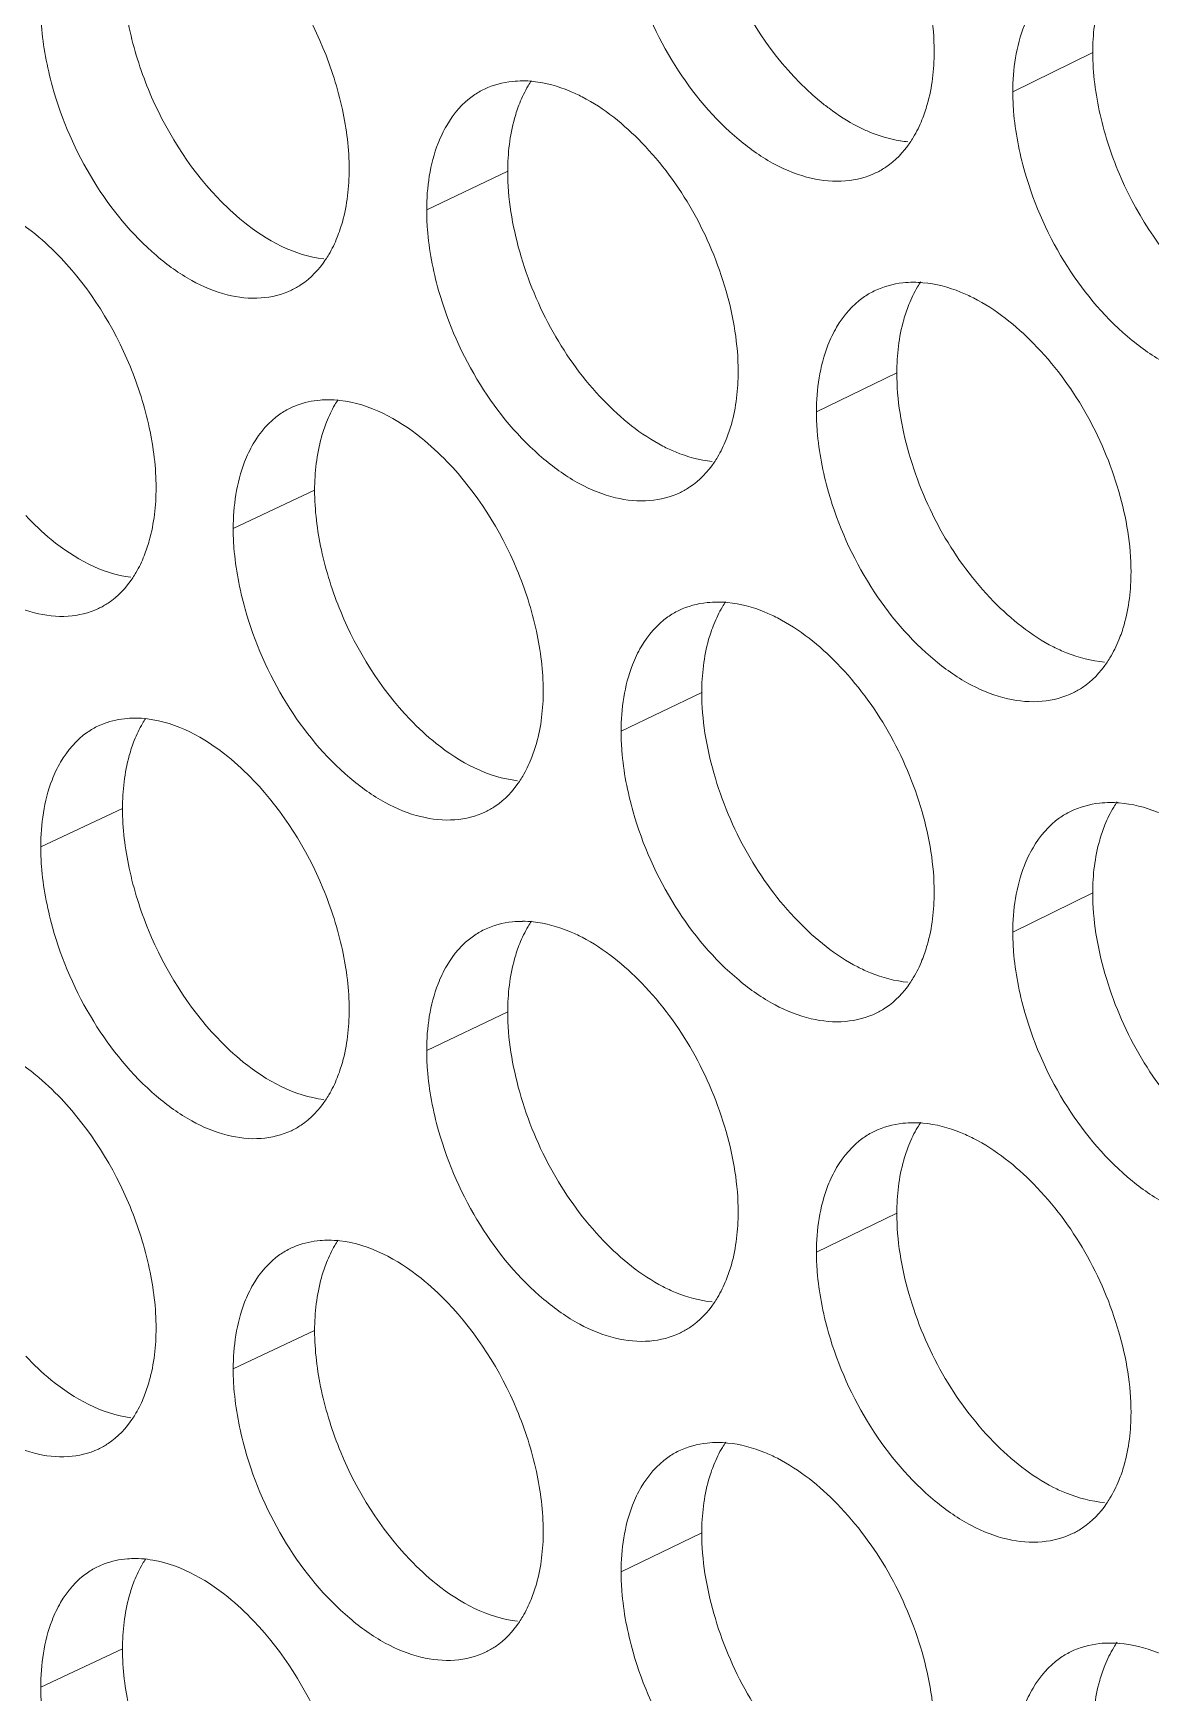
# Model space of a CAD drawing. Header units: millimetres. Extents: x 1177 to 4147, y 93 to 2194.
# Drawn here: x 2569.97 to 2580.43, y 1016.85 to 1032.4 of the extents above; entities that cross this region are included whole.
import ezdxf

# ---------------------------------------------------------------- set-up
doc = ezdxf.new("R2010")
doc.units = ezdxf.units.MM
doc.header["$LTSCALE"] = 0.1
doc.layers.get('0').update_dxf_attribs({"lineweight": 13})
doc.layers.add('标注', color=251, linetype='Continuous', lineweight=9)

# ---------------------------------------------------------------- blocks, each defined once
blk = doc.blocks.new('02')
at = {"layer": '标注'}
for p, q in [((4454.685, 1065.871), (4453.616, 1065.345)), ((4446.859, 1064.282), (4445.775, 1063.764)), ((4452.064, 1061.585), (4450.989, 1061.062)), ((4444.276, 1060.014), (4443.187, 1059.499)), ((4449.455, 1057.305), (4448.376, 1056.785)), ((4441.706, 1055.753), (4440.612, 1055.24)), ((4441.706, 1055.753), (4440.612, 1055.24)), ((4454.685, 1054.621), (4453.616, 1054.095)), ((4446.859, 1053.032), (4445.775, 1052.514)), ((4446.859, 1053.032), (4445.775, 1052.514)), ((4452.064, 1050.335), (4450.989, 1049.812)), ((4452.064, 1050.335), (4450.989, 1049.812)), ((4444.276, 1048.764), (4443.187, 1048.249)), ((4449.455, 1046.055), (4448.376, 1045.535)), ((4441.706, 1044.503), (4440.612, 1043.99))]:
    blk.add_line(p, q, dxfattribs=at)
for centre, radius, start, end in [((4447.053, 1064.071), 1.421, 84.008, 89.7708), ((4452.349, 1066.202), 1.532, 261.0757, 264.9232), ((4452.287, 1061.356), 1.439, 84.9711, 90.0516), ((4444.455, 1059.812), 1.411, 83.5175, 89.6286), ((4444.413, 1060.158), 1.06, 111.219, 115.391), ((4449.664, 1057.085), 1.43, 84.4925, 89.9118), ((4441.831, 1055.905), 1.051, 110.5478, 115.181), ((4441.831, 1055.905), 1.051, 110.5478, 115.181), ((4441.87, 1055.56), 1.402, 83.021, 89.4851), ((4441.87, 1055.56), 1.402, 83.021, 89.4851), ((4454.923, 1054.382), 1.449, 85.444, 90.1903), ((4447.053, 1052.821), 1.421, 84.008, 89.7708), ((4447.053, 1052.821), 1.421, 84.008, 89.7708), ((4452.287, 1050.106), 1.439, 84.9711, 90.0516), ((4452.287, 1050.106), 1.439, 84.9711, 90.0516), ((4444.413, 1048.908), 1.06, 111.219, 115.391), ((4444.455, 1048.562), 1.411, 83.5175, 89.6286), ((4449.664, 1045.835), 1.43, 84.4925, 89.9118), ((4441.87, 1044.31), 1.402, 83.021, 89.4851), ((4441.831, 1044.655), 1.051, 110.5478, 115.181), ((4454.923, 1043.132), 1.449, 85.444, 90.1903)]:
    blk.add_arc(centre, radius, start, end, dxfattribs=at)
for points, knots in [([(4452.564, 1065.881), (4452.564, 1066.244), (4452.436, 1066.996), (4451.993, 1068.047), (4451.331, 1068.941), (4450.765, 1069.4), (4450.466, 1069.554)], [0, 0, 0, 0, 0.24746, 0.512581, 0.770891, 1, 1, 1, 1]), ([(4449.455, 1068.555), (4449.455, 1068.252), (4449.546, 1067.621), (4449.967, 1066.432), (4450.549, 1065.626), (4451.032, 1065.223)], [0, 0, 0, 0, 0.241276, 0.500269, 1, 1, 1, 1]), ([(4444.738, 1064.307), (4444.738, 1064.576), (4444.667, 1065.134), (4444.326, 1066.213), (4443.855, 1066.963), (4443.46, 1067.377)], [0, 0, 0, 0, 0.23815, 0.493704, 1, 1, 1, 1]), ([(4441.706, 1067.003), (4441.706, 1066.734), (4441.776, 1066.176), (4442.114, 1065.096), (4442.582, 1064.345), (4442.975, 1063.93)], [0, 0, 0, 0, 0.238364, 0.494066, 1, 1, 1, 1]), ([(4448.537, 1066.958), (4448.662, 1066.515), (4449.032, 1065.682), (4449.744, 1064.831), (4450.405, 1064.365), (4450.894, 1064.17), (4451.368, 1064.124), (4451.662, 1064.201), (4451.79, 1064.263)], [0, 0, 0, 0, 0.295087, 0.575352, 0.699785, 0.810298, 0.90888, 1, 1, 1, 1]), ([(4454.848, 1066.782), (4454.821, 1066.716), (4454.721, 1066.422), (4454.685, 1066.108), (4454.685, 1065.871)], [0, 0, 0, 0, 0.232686, 1, 1, 1, 1]), ([(4440.612, 1066.49), (4440.612, 1066.403), (4440.627, 1066.04), (4440.696, 1065.679), (4440.77, 1065.412)], [0, 0, 0, 0, 0.238347, 1, 1, 1, 1]), ([(4453.886, 1066.477), (4453.841, 1066.4), (4453.673, 1066.046), (4453.616, 1065.646), (4453.616, 1065.345)], [0, 0, 0, 0, 0.227639, 1, 1, 1, 1]), ([(4452.401, 1064.97), (4452.428, 1065.037), (4452.528, 1065.33), (4452.564, 1065.643), (4452.564, 1065.881)], [0, 0, 0, 0, 0.232623, 1, 1, 1, 1]), ([(4454.685, 1065.871), (4454.685, 1065.592), (4454.762, 1065.014), (4455.131, 1063.904), (4455.642, 1063.141), (4456.067, 1062.733)], [0, 0, 0, 0, 0.238787, 0.495008, 1, 1, 1, 1]), ([(4447.059, 1065.491), (4447.013, 1065.491), (4446.838, 1065.483), (4446.665, 1065.437), (4446.547, 1065.381)], [0, 0, 0, 0, 0.258386, 1, 1, 1, 1]), ([(4447.176, 1065.493), (4447.161, 1065.471), (4447.101, 1065.375), (4447.051, 1065.272), (4447.019, 1065.193)], [0, 0, 0, 0, 0.242372, 1, 1, 1, 1]), ([(4447.855, 1065.278), (4447.8, 1065.306), (4447.593, 1065.403), (4447.368, 1065.466), (4447.201, 1065.483)], [0, 0, 0, 0, 0.266572, 1, 1, 1, 1]), ([(4440.77, 1065.412), (4440.893, 1064.97), (4441.255, 1064.139), (4441.953, 1063.284), (4442.602, 1062.812), (4443.082, 1062.611), (4443.548, 1062.558), (4443.839, 1062.63), (4443.965, 1062.689)], [0, 0, 0, 0, 0.296459, 0.577388, 0.701761, 0.811885, 0.909764, 1, 1, 1, 1]), ([(4446.547, 1065.381), (4446.496, 1065.356), (4446.292, 1065.238), (4446.133, 1065.05), (4446.043, 1064.896)], [0, 0, 0, 0, 0.241792, 1, 1, 1, 1]), ([(4449.942, 1061.6), (4449.942, 1061.963), (4449.815, 1062.715), (4449.375, 1063.767), (4448.716, 1064.662), (4448.152, 1065.123), (4447.855, 1065.278)], [0, 0, 0, 0, 0.247645, 0.51293, 0.771215, 1, 1, 1, 1]), ([(4451.032, 1065.223), (4451.073, 1065.189), (4451.234, 1065.062), (4451.407, 1064.95), (4451.541, 1064.88)], [0, 0, 0, 0, 0.260952, 1, 1, 1, 1]), ([(4453.616, 1065.345), (4453.616, 1065.258), (4453.631, 1064.895), (4453.702, 1064.535), (4453.778, 1064.269)], [0, 0, 0, 0, 0.238502, 1, 1, 1, 1]), ([(4447.019, 1065.193), (4446.993, 1065.126), (4446.895, 1064.832), (4446.859, 1064.519), (4446.859, 1064.282)], [0, 0, 0, 0, 0.232238, 1, 1, 1, 1]), ([(4446.043, 1064.896), (4445.998, 1064.819), (4445.831, 1064.465), (4445.775, 1064.066), (4445.775, 1063.764)], [0, 0, 0, 0, 0.226902, 1, 1, 1, 1]), ([(4451.541, 1064.88), (4451.588, 1064.856), (4451.77, 1064.771), (4451.965, 1064.712), (4452.111, 1064.689)], [0, 0, 0, 0, 0.263997, 1, 1, 1, 1]), ([(4452.239, 1064.663), (4452.255, 1064.686), (4452.317, 1064.784), (4452.369, 1064.889), (4452.401, 1064.97)], [0, 0, 0, 0, 0.242481, 1, 1, 1, 1]), ([(4451.79, 1064.263), (4451.834, 1064.285), (4452.009, 1064.385), (4452.153, 1064.537), (4452.239, 1064.663)], [0, 0, 0, 0, 0.24392, 1, 1, 1, 1]), ([(4444.578, 1063.397), (4444.605, 1063.464), (4444.703, 1063.757), (4444.738, 1064.07), (4444.738, 1064.307)], [0, 0, 0, 0, 0.232176, 1, 1, 1, 1]), ([(4446.859, 1064.282), (4446.859, 1063.919), (4446.985, 1063.167), (4447.421, 1062.114), (4448.076, 1061.218), (4448.638, 1060.756), (4448.935, 1060.602)], [0, 0, 0, 0, 0.247948, 0.513377, 0.771501, 1, 1, 1, 1]), ([(4453.778, 1064.269), (4453.905, 1063.825), (4454.28, 1062.992), (4455.002, 1062.143), (4455.671, 1061.681), (4456.166, 1061.49), (4456.644, 1061.449), (4456.941, 1061.529), (4457.07, 1061.593)], [0, 0, 0, 0, 0.294183, 0.574014, 0.698487, 0.809259, 0.908301, 1, 1, 1, 1]), ([(4440.884, 1063.118), (4440.776, 1063.231), (4440.38, 1063.606), (4439.868, 1063.893), (4439.479, 1063.944)], [0, 0, 0, 0, 0.284863, 1, 1, 1, 1]), ([(4442.975, 1063.93), (4443.084, 1063.816), (4443.484, 1063.438), (4444.005, 1063.152), (4444.398, 1063.107)], [0, 0, 0, 0, 0.284914, 1, 1, 1, 1]), ([(4445.775, 1063.764), (4445.775, 1063.677), (4445.79, 1063.313), (4445.86, 1062.953), (4445.935, 1062.686)], [0, 0, 0, 0, 0.238408, 1, 1, 1, 1]), ([(4444.423, 1063.099), (4444.438, 1063.121), (4444.498, 1063.217), (4444.547, 1063.318), (4444.578, 1063.397)], [0, 0, 0, 0, 0.242345, 1, 1, 1, 1]), ([(4442.155, 1060.045), (4442.155, 1060.314), (4442.085, 1060.872), (4441.745, 1061.951), (4441.276, 1062.703), (4440.884, 1063.118)], [0, 0, 0, 0, 0.238218, 0.493853, 1, 1, 1, 1]), ([(4443.965, 1062.689), (4444.01, 1062.711), (4444.191, 1062.813), (4444.337, 1062.969), (4444.423, 1063.099)], [0, 0, 0, 0, 0.243242, 1, 1, 1, 1]), ([(4452.286, 1062.795), (4452.239, 1062.795), (4452.06, 1062.786), (4451.882, 1062.737), (4451.762, 1062.679)], [0, 0, 0, 0, 0.258402, 1, 1, 1, 1]), ([(4452.387, 1062.803), (4452.371, 1062.78), (4452.309, 1062.682), (4452.258, 1062.578), (4452.226, 1062.496)], [0, 0, 0, 0, 0.242465, 1, 1, 1, 1]), ([(4453.089, 1062.586), (4453.033, 1062.614), (4452.819, 1062.713), (4452.586, 1062.775), (4452.413, 1062.79)], [0, 0, 0, 0, 0.266651, 1, 1, 1, 1]), ([(4445.935, 1062.686), (4446.06, 1062.244), (4446.427, 1061.412), (4447.134, 1060.559), (4447.792, 1060.091), (4448.277, 1059.894), (4448.748, 1059.846), (4449.042, 1059.921), (4449.169, 1059.982)], [0, 0, 0, 0, 0.295542, 0.576027, 0.700439, 0.810823, 0.909172, 1, 1, 1, 1]), ([(4451.762, 1062.679), (4451.711, 1062.654), (4451.508, 1062.534), (4451.349, 1062.347), (4451.259, 1062.194)], [0, 0, 0, 0, 0.242161, 1, 1, 1, 1]), ([(4455.197, 1058.918), (4455.197, 1059.281), (4455.069, 1060.032), (4454.624, 1061.082), (4453.958, 1061.975), (4453.389, 1062.433), (4453.089, 1062.586)], [0, 0, 0, 0, 0.247276, 0.512232, 0.770569, 1, 1, 1, 1]), ([(4452.226, 1062.496), (4452.199, 1062.43), (4452.1, 1062.136), (4452.064, 1061.823), (4452.064, 1061.585)], [0, 0, 0, 0, 0.232536, 1, 1, 1, 1]), ([(4451.259, 1062.194), (4451.214, 1062.117), (4451.046, 1061.763), (4450.989, 1061.363), (4450.989, 1061.062)], [0, 0, 0, 0, 0.227393, 1, 1, 1, 1]), ([(4449.781, 1060.69), (4449.808, 1060.756), (4449.907, 1061.05), (4449.942, 1061.363), (4449.942, 1061.6)], [0, 0, 0, 0, 0.232474, 1, 1, 1, 1]), ([(4452.064, 1061.585), (4452.064, 1061.222), (4452.191, 1060.47), (4452.632, 1059.419), (4453.293, 1058.525), (4453.861, 1058.067), (4454.16, 1057.915)], [0, 0, 0, 0, 0.24758, 0.512681, 0.770856, 1, 1, 1, 1]), ([(4444.464, 1061.223), (4444.426, 1061.223), (4444.279, 1061.218), (4444.132, 1061.186), (4444.03, 1061.146)], [0, 0, 0, 0, 0.257534, 1, 1, 1, 1]), ([(4444.59, 1061.223), (4444.575, 1061.2), (4444.515, 1061.105), (4444.467, 1061.004), (4444.435, 1060.925)], [0, 0, 0, 0, 0.242329, 1, 1, 1, 1]), ([(4446.05, 1060.392), (4445.94, 1060.507), (4445.535, 1060.884), (4445.01, 1061.17), (4444.615, 1061.214)], [0, 0, 0, 0, 0.284731, 1, 1, 1, 1]), ([(4438.207, 1061.159), (4438.329, 1060.717), (4438.688, 1059.887), (4439.382, 1059.03), (4440.027, 1058.556), (4440.504, 1058.354), (4440.967, 1058.299), (4441.257, 1058.368), (4441.383, 1058.427)], [0, 0, 0, 0, 0.29692, 0.578074, 0.702428, 0.812421, 0.910064, 1, 1, 1, 1]), ([(4443.959, 1061.116), (4443.908, 1061.091), (4443.703, 1060.973), (4443.544, 1060.786), (4443.454, 1060.631)], [0, 0, 0, 0, 0.241601, 1, 1, 1, 1]), ([(4450.989, 1061.062), (4450.989, 1060.975), (4451.005, 1060.611), (4451.075, 1060.251), (4451.151, 1059.985)], [0, 0, 0, 0, 0.238471, 1, 1, 1, 1]), ([(4444.435, 1060.925), (4444.409, 1060.858), (4444.311, 1060.564), (4444.276, 1060.252), (4444.276, 1060.014)], [0, 0, 0, 0, 0.232089, 1, 1, 1, 1]), ([(4443.454, 1060.631), (4443.41, 1060.555), (4443.243, 1060.2), (4443.187, 1059.801), (4443.187, 1059.499)], [0, 0, 0, 0, 0.226658, 1, 1, 1, 1]), ([(4448.935, 1060.602), (4448.99, 1060.574), (4449.199, 1060.476), (4449.427, 1060.413), (4449.595, 1060.397)], [0, 0, 0, 0, 0.266559, 1, 1, 1, 1]), ([(4449.621, 1060.385), (4449.637, 1060.408), (4449.698, 1060.505), (4449.749, 1060.609), (4449.781, 1060.69)], [0, 0, 0, 0, 0.242432, 1, 1, 1, 1]), ([(4447.334, 1057.325), (4447.334, 1057.594), (4447.263, 1058.152), (4446.92, 1059.231), (4446.446, 1059.98), (4446.05, 1060.392)], [0, 0, 0, 0, 0.238081, 0.493556, 1, 1, 1, 1]), ([(4449.169, 1059.982), (4449.213, 1060.004), (4449.39, 1060.105), (4449.535, 1060.258), (4449.621, 1060.385)], [0, 0, 0, 0, 0.2437, 1, 1, 1, 1]), ([(4441.996, 1059.135), (4442.023, 1059.202), (4442.12, 1059.495), (4442.155, 1059.807), (4442.155, 1060.045)], [0, 0, 0, 0, 0.232027, 1, 1, 1, 1]), ([(4444.276, 1060.014), (4444.276, 1059.746), (4444.347, 1059.187), (4444.686, 1058.108), (4445.157, 1057.358), (4445.552, 1056.945)], [0, 0, 0, 0, 0.238296, 0.493918, 1, 1, 1, 1]), ([(4451.151, 1059.985), (4451.278, 1059.542), (4451.649, 1058.709), (4452.367, 1057.859), (4453.032, 1057.395), (4453.524, 1057.202), (4454, 1057.159), (4454.295, 1057.237), (4454.423, 1057.3)], [0, 0, 0, 0, 0.294634, 0.574682, 0.699134, 0.809777, 0.908589, 1, 1, 1, 1]), ([(4440.411, 1059.672), (4440.518, 1059.558), (4440.914, 1059.182), (4441.429, 1058.895), (4441.819, 1058.847)], [0, 0, 0, 0, 0.284983, 1, 1, 1, 1]), ([(4443.187, 1059.499), (4443.187, 1059.412), (4443.202, 1059.048), (4443.271, 1058.688), (4443.346, 1058.421)], [0, 0, 0, 0, 0.238377, 1, 1, 1, 1]), ([(4441.844, 1058.839), (4441.858, 1058.862), (4441.917, 1058.956), (4441.965, 1059.057), (4441.996, 1059.135)], [0, 0, 0, 0, 0.242305, 1, 1, 1, 1]), ([(4441.383, 1058.427), (4441.428, 1058.449), (4441.61, 1058.551), (4441.757, 1058.708), (4441.844, 1058.839)], [0, 0, 0, 0, 0.243002, 1, 1, 1, 1]), ([(4455.034, 1058.007), (4455.062, 1058.073), (4455.161, 1058.367), (4455.197, 1058.68), (4455.197, 1058.918)], [0, 0, 0, 0, 0.232772, 1, 1, 1, 1]), ([(4443.346, 1058.421), (4443.47, 1057.979), (4443.834, 1057.148), (4444.537, 1056.294), (4445.19, 1055.823), (4445.673, 1055.625), (4446.142, 1055.574), (4446.434, 1055.647), (4446.561, 1055.708)], [0, 0, 0, 0, 0.295999, 0.576706, 0.701098, 0.811352, 0.909467, 1, 1, 1, 1]), ([(4449.148, 1058.402), (4449.097, 1058.377), (4448.894, 1058.258), (4448.735, 1058.071), (4448.645, 1057.917)], [0, 0, 0, 0, 0.241979, 1, 1, 1, 1]), ([(4449.666, 1058.515), (4449.62, 1058.515), (4449.443, 1058.506), (4449.267, 1058.459), (4449.148, 1058.402)], [0, 0, 0, 0, 0.258394, 1, 1, 1, 1]), ([(4449.775, 1058.52), (4449.76, 1058.497), (4449.699, 1058.4), (4449.648, 1058.297), (4449.616, 1058.216)], [0, 0, 0, 0, 0.242417, 1, 1, 1, 1]), ([(4450.466, 1058.304), (4450.411, 1058.332), (4450.2, 1058.43), (4449.971, 1058.492), (4449.801, 1058.508)], [0, 0, 0, 0, 0.266613, 1, 1, 1, 1]), ([(4449.616, 1058.216), (4449.589, 1058.15), (4449.491, 1057.856), (4449.455, 1057.543), (4449.455, 1057.305)], [0, 0, 0, 0, 0.232387, 1, 1, 1, 1]), ([(4452.564, 1054.631), (4452.564, 1054.994), (4452.436, 1055.746), (4451.993, 1056.797), (4451.331, 1057.691), (4450.765, 1058.15), (4450.466, 1058.304)], [0, 0, 0, 0, 0.24746, 0.512581, 0.770891, 1, 1, 1, 1]), ([(4448.645, 1057.917), (4448.6, 1057.84), (4448.432, 1057.486), (4448.376, 1057.086), (4448.376, 1056.785)], [0, 0, 0, 0, 0.227147, 1, 1, 1, 1]), ([(4454.16, 1057.915), (4454.217, 1057.886), (4454.433, 1057.787), (4454.669, 1057.726), (4454.843, 1057.712)], [0, 0, 0, 0, 0.266627, 1, 1, 1, 1]), ([(4454.87, 1057.697), (4454.886, 1057.72), (4454.949, 1057.819), (4455.001, 1057.924), (4455.034, 1058.007)], [0, 0, 0, 0, 0.242531, 1, 1, 1, 1]), ([(4454.423, 1057.3), (4454.467, 1057.321), (4454.641, 1057.422), (4454.784, 1057.572), (4454.87, 1057.697)], [0, 0, 0, 0, 0.244132, 1, 1, 1, 1]), ([(4447.173, 1056.415), (4447.2, 1056.482), (4447.299, 1056.776), (4447.334, 1057.088), (4447.334, 1057.325)], [0, 0, 0, 0, 0.232325, 1, 1, 1, 1]), ([(4449.455, 1057.305), (4449.455, 1056.942), (4449.582, 1056.19), (4450.02, 1055.139), (4450.678, 1054.244), (4451.243, 1053.784), (4451.541, 1053.63)], [0, 0, 0, 0, 0.247764, 0.513029, 0.771178, 1, 1, 1, 1]), ([(4441.383, 1056.857), (4441.332, 1056.833), (4441.127, 1056.715), (4440.967, 1056.527), (4440.878, 1056.372)], [0, 0, 0, 0, 0.241405, 1, 1, 1, 1]), ([(4441.383, 1056.857), (4441.332, 1056.833), (4441.127, 1056.715), (4440.967, 1056.527), (4440.878, 1056.372)], [0, 0, 0, 0, 0.241405, 1, 1, 1, 1]), ([(4441.883, 1056.962), (4441.846, 1056.962), (4441.703, 1056.957), (4441.561, 1056.927), (4441.462, 1056.89)], [0, 0, 0, 0, 0.257421, 1, 1, 1, 1]), ([(4441.883, 1056.962), (4441.846, 1056.962), (4441.703, 1056.957), (4441.561, 1056.927), (4441.462, 1056.89)], [0, 0, 0, 0, 0.257421, 1, 1, 1, 1]), ([(4442.016, 1056.958), (4442.001, 1056.936), (4441.943, 1056.842), (4441.895, 1056.741), (4441.864, 1056.663)], [0, 0, 0, 0, 0.24229, 1, 1, 1, 1]), ([(4442.016, 1056.958), (4442.001, 1056.936), (4441.943, 1056.842), (4441.895, 1056.741), (4441.864, 1056.663)], [0, 0, 0, 0, 0.24229, 1, 1, 1, 1]), ([(4443.46, 1056.127), (4443.352, 1056.241), (4442.951, 1056.617), (4442.433, 1056.904), (4442.04, 1056.951)], [0, 0, 0, 0, 0.2848, 1, 1, 1, 1]), ([(4443.46, 1056.127), (4443.352, 1056.241), (4442.951, 1056.617), (4442.433, 1056.904), (4442.04, 1056.951)], [0, 0, 0, 0, 0.2848, 1, 1, 1, 1]), ([(4445.552, 1056.945), (4445.662, 1056.83), (4446.067, 1056.451), (4446.594, 1056.166), (4446.991, 1056.124)], [0, 0, 0, 0, 0.28484, 1, 1, 1, 1]), ([(4448.376, 1056.785), (4448.376, 1056.698), (4448.391, 1056.334), (4448.461, 1055.974), (4448.537, 1055.708)], [0, 0, 0, 0, 0.238439, 1, 1, 1, 1]), ([(4441.864, 1056.663), (4441.838, 1056.596), (4441.74, 1056.303), (4441.706, 1055.99), (4441.706, 1055.753)], [0, 0, 0, 0, 0.231941, 1, 1, 1, 1]), ([(4441.864, 1056.663), (4441.838, 1056.596), (4441.74, 1056.303), (4441.706, 1055.99), (4441.706, 1055.753)], [0, 0, 0, 0, 0.231941, 1, 1, 1, 1]), ([(4440.878, 1056.372), (4440.833, 1056.296), (4440.667, 1055.941), (4440.612, 1055.542), (4440.612, 1055.24)], [0, 0, 0, 0, 0.226413, 1, 1, 1, 1]), ([(4440.878, 1056.372), (4440.833, 1056.296), (4440.667, 1055.941), (4440.612, 1055.542), (4440.612, 1055.24)], [0, 0, 0, 0, 0.226413, 1, 1, 1, 1]), ([(4447.016, 1056.114), (4447.031, 1056.137), (4447.092, 1056.233), (4447.141, 1056.336), (4447.173, 1056.415)], [0, 0, 0, 0, 0.242387, 1, 1, 1, 1]), ([(4444.738, 1053.057), (4444.738, 1053.326), (4444.667, 1053.884), (4444.326, 1054.963), (4443.855, 1055.713), (4443.46, 1056.127)], [0, 0, 0, 0, 0.23815, 0.493704, 1, 1, 1, 1]), ([(4444.738, 1053.057), (4444.738, 1053.326), (4444.667, 1053.884), (4444.326, 1054.963), (4443.855, 1055.713), (4443.46, 1056.127)], [0, 0, 0, 0, 0.23815, 0.493704, 1, 1, 1, 1]), ([(4446.561, 1055.708), (4446.606, 1055.729), (4446.784, 1055.831), (4446.93, 1055.985), (4447.016, 1056.114)], [0, 0, 0, 0, 0.243475, 1, 1, 1, 1]), ([(4441.706, 1055.753), (4441.706, 1055.484), (4441.776, 1054.926), (4442.114, 1053.846), (4442.582, 1053.095), (4442.975, 1052.68)], [0, 0, 0, 0, 0.238364, 0.494066, 1, 1, 1, 1]), ([(4441.706, 1055.753), (4441.706, 1055.484), (4441.776, 1054.926), (4442.114, 1053.846), (4442.582, 1053.095), (4442.975, 1052.68)], [0, 0, 0, 0, 0.238364, 0.494066, 1, 1, 1, 1]), ([(4448.537, 1055.708), (4448.662, 1055.265), (4449.032, 1054.432), (4449.744, 1053.581), (4450.405, 1053.115), (4450.894, 1052.92), (4451.368, 1052.874), (4451.662, 1052.951), (4451.79, 1053.013)], [0, 0, 0, 0, 0.295087, 0.575352, 0.699785, 0.810298, 0.90888, 1, 1, 1, 1]), ([(4454.388, 1055.712), (4454.337, 1055.687), (4454.135, 1055.567), (4453.976, 1055.38), (4453.886, 1055.227)], [0, 0, 0, 0, 0.242339, 1, 1, 1, 1]), ([(4454.918, 1055.831), (4454.871, 1055.831), (4454.69, 1055.822), (4454.509, 1055.772), (4454.388, 1055.712)], [0, 0, 0, 0, 0.258411, 1, 1, 1, 1]), ([(4455.011, 1055.842), (4454.995, 1055.818), (4454.932, 1055.72), (4454.881, 1055.614), (4454.848, 1055.532)], [0, 0, 0, 0, 0.242516, 1, 1, 1, 1]), ([(4455.726, 1055.624), (4455.669, 1055.653), (4455.45, 1055.752), (4455.213, 1055.813), (4455.038, 1055.827)], [0, 0, 0, 0, 0.266684, 1, 1, 1, 1]), ([(4454.848, 1055.532), (4454.821, 1055.466), (4454.721, 1055.172), (4454.685, 1054.858), (4454.685, 1054.621)], [0, 0, 0, 0, 0.232686, 1, 1, 1, 1]), ([(4440.612, 1055.24), (4440.612, 1055.153), (4440.627, 1054.79), (4440.696, 1054.429), (4440.77, 1054.162)], [0, 0, 0, 0, 0.238347, 1, 1, 1, 1]), ([(4440.612, 1055.24), (4440.612, 1055.153), (4440.627, 1054.79), (4440.696, 1054.429), (4440.77, 1054.162)], [0, 0, 0, 0, 0.238347, 1, 1, 1, 1]), ([(4453.886, 1055.227), (4453.841, 1055.15), (4453.673, 1054.796), (4453.616, 1054.396), (4453.616, 1054.095)], [0, 0, 0, 0, 0.227639, 1, 1, 1, 1]), ([(4452.401, 1053.72), (4452.428, 1053.787), (4452.528, 1054.08), (4452.564, 1054.393), (4452.564, 1054.631)], [0, 0, 0, 0, 0.232623, 1, 1, 1, 1]), ([(4454.685, 1054.621), (4454.685, 1054.258), (4454.813, 1053.506), (4455.256, 1052.456), (4455.921, 1051.564), (4456.491, 1051.107), (4456.791, 1050.956)], [0, 0, 0, 0, 0.247397, 0.512334, 0.770535, 1, 1, 1, 1]), ([(4440.77, 1054.162), (4440.893, 1053.72), (4441.255, 1052.889), (4441.953, 1052.034), (4442.602, 1051.562), (4443.082, 1051.361), (4443.548, 1051.308), (4443.839, 1051.38), (4443.965, 1051.439)], [0, 0, 0, 0, 0.296459, 0.577388, 0.701761, 0.811885, 0.909764, 1, 1, 1, 1]), ([(4440.77, 1054.162), (4440.893, 1053.72), (4441.255, 1052.889), (4441.953, 1052.034), (4442.602, 1051.562), (4443.082, 1051.361), (4443.548, 1051.308), (4443.839, 1051.38), (4443.965, 1051.439)], [0, 0, 0, 0, 0.296459, 0.577388, 0.701761, 0.811885, 0.909764, 1, 1, 1, 1]), ([(4446.547, 1054.131), (4446.496, 1054.106), (4446.292, 1053.988), (4446.133, 1053.8), (4446.043, 1053.646)], [0, 0, 0, 0, 0.241792, 1, 1, 1, 1]), ([(4446.547, 1054.131), (4446.496, 1054.106), (4446.292, 1053.988), (4446.133, 1053.8), (4446.043, 1053.646)], [0, 0, 0, 0, 0.241792, 1, 1, 1, 1]), ([(4447.059, 1054.241), (4447.013, 1054.241), (4446.838, 1054.233), (4446.665, 1054.187), (4446.547, 1054.131)], [0, 0, 0, 0, 0.258386, 1, 1, 1, 1]), ([(4447.059, 1054.241), (4447.013, 1054.241), (4446.838, 1054.233), (4446.665, 1054.187), (4446.547, 1054.131)], [0, 0, 0, 0, 0.258386, 1, 1, 1, 1]), ([(4447.176, 1054.243), (4447.161, 1054.221), (4447.101, 1054.125), (4447.051, 1054.022), (4447.019, 1053.943)], [0, 0, 0, 0, 0.242372, 1, 1, 1, 1]), ([(4447.176, 1054.243), (4447.161, 1054.221), (4447.101, 1054.125), (4447.051, 1054.022), (4447.019, 1053.943)], [0, 0, 0, 0, 0.242372, 1, 1, 1, 1]), ([(4447.855, 1054.028), (4447.8, 1054.056), (4447.593, 1054.153), (4447.368, 1054.216), (4447.201, 1054.233)], [0, 0, 0, 0, 0.266572, 1, 1, 1, 1]), ([(4447.855, 1054.028), (4447.8, 1054.056), (4447.593, 1054.153), (4447.368, 1054.216), (4447.201, 1054.233)], [0, 0, 0, 0, 0.266572, 1, 1, 1, 1]), ([(4453.616, 1054.095), (4453.616, 1054.008), (4453.631, 1053.645), (4453.702, 1053.285), (4453.778, 1053.019)], [0, 0, 0, 0, 0.238502, 1, 1, 1, 1]), ([(4447.019, 1053.943), (4446.993, 1053.876), (4446.895, 1053.582), (4446.859, 1053.269), (4446.859, 1053.032)], [0, 0, 0, 0, 0.232238, 1, 1, 1, 1]), ([(4447.019, 1053.943), (4446.993, 1053.876), (4446.895, 1053.582), (4446.859, 1053.269), (4446.859, 1053.032)], [0, 0, 0, 0, 0.232238, 1, 1, 1, 1]), ([(4449.942, 1050.35), (4449.942, 1050.713), (4449.815, 1051.465), (4449.375, 1052.517), (4448.716, 1053.412), (4448.152, 1053.873), (4447.855, 1054.028)], [0, 0, 0, 0, 0.247645, 0.51293, 0.771215, 1, 1, 1, 1]), ([(4449.942, 1050.35), (4449.942, 1050.713), (4449.815, 1051.465), (4449.375, 1052.517), (4448.716, 1053.412), (4448.152, 1053.873), (4447.855, 1054.028)], [0, 0, 0, 0, 0.247645, 0.51293, 0.771215, 1, 1, 1, 1]), ([(4452.239, 1053.413), (4452.255, 1053.436), (4452.317, 1053.534), (4452.369, 1053.639), (4452.401, 1053.72)], [0, 0, 0, 0, 0.242481, 1, 1, 1, 1]), ([(4446.043, 1053.646), (4445.998, 1053.569), (4445.831, 1053.215), (4445.775, 1052.816), (4445.775, 1052.514)], [0, 0, 0, 0, 0.226902, 1, 1, 1, 1]), ([(4446.043, 1053.646), (4445.998, 1053.569), (4445.831, 1053.215), (4445.775, 1052.816), (4445.775, 1052.514)], [0, 0, 0, 0, 0.226902, 1, 1, 1, 1]), ([(4451.541, 1053.63), (4451.597, 1053.602), (4451.81, 1053.503), (4452.041, 1053.441), (4452.213, 1053.426)], [0, 0, 0, 0, 0.266595, 1, 1, 1, 1]), ([(4451.79, 1053.013), (4451.834, 1053.035), (4452.009, 1053.135), (4452.153, 1053.287), (4452.239, 1053.413)], [0, 0, 0, 0, 0.24392, 1, 1, 1, 1]), ([(4444.578, 1052.147), (4444.605, 1052.214), (4444.703, 1052.507), (4444.738, 1052.82), (4444.738, 1053.057)], [0, 0, 0, 0, 0.232176, 1, 1, 1, 1]), ([(4444.578, 1052.147), (4444.605, 1052.214), (4444.703, 1052.507), (4444.738, 1052.82), (4444.738, 1053.057)], [0, 0, 0, 0, 0.232176, 1, 1, 1, 1]), ([(4446.859, 1053.032), (4446.859, 1052.669), (4446.985, 1051.917), (4447.421, 1050.864), (4448.076, 1049.968), (4448.638, 1049.506), (4448.935, 1049.352)], [0, 0, 0, 0, 0.247948, 0.513377, 0.771501, 1, 1, 1, 1]), ([(4446.859, 1053.032), (4446.859, 1052.669), (4446.985, 1051.917), (4447.421, 1050.864), (4448.076, 1049.968), (4448.638, 1049.506), (4448.935, 1049.352)], [0, 0, 0, 0, 0.247948, 0.513377, 0.771501, 1, 1, 1, 1]), ([(4453.778, 1053.019), (4453.905, 1052.575), (4454.28, 1051.742), (4455.002, 1050.893), (4455.671, 1050.431), (4456.166, 1050.24), (4456.644, 1050.199), (4456.941, 1050.279), (4457.07, 1050.343)], [0, 0, 0, 0, 0.294183, 0.574014, 0.698487, 0.809259, 0.908301, 1, 1, 1, 1]), ([(4440.884, 1051.868), (4440.776, 1051.981), (4440.38, 1052.356), (4439.868, 1052.643), (4439.479, 1052.694)], [0, 0, 0, 0, 0.284863, 1, 1, 1, 1]), ([(4442.975, 1052.68), (4443.084, 1052.566), (4443.484, 1052.188), (4444.005, 1051.902), (4444.398, 1051.857)], [0, 0, 0, 0, 0.284914, 1, 1, 1, 1]), ([(4442.975, 1052.68), (4443.084, 1052.566), (4443.484, 1052.188), (4444.005, 1051.902), (4444.398, 1051.857)], [0, 0, 0, 0, 0.284914, 1, 1, 1, 1]), ([(4445.775, 1052.514), (4445.775, 1052.427), (4445.79, 1052.063), (4445.86, 1051.703), (4445.935, 1051.436)], [0, 0, 0, 0, 0.238408, 1, 1, 1, 1]), ([(4445.775, 1052.514), (4445.775, 1052.427), (4445.79, 1052.063), (4445.86, 1051.703), (4445.935, 1051.436)], [0, 0, 0, 0, 0.238408, 1, 1, 1, 1]), ([(4444.423, 1051.849), (4444.438, 1051.871), (4444.498, 1051.967), (4444.547, 1052.068), (4444.578, 1052.147)], [0, 0, 0, 0, 0.242345, 1, 1, 1, 1]), ([(4444.423, 1051.849), (4444.438, 1051.871), (4444.498, 1051.967), (4444.547, 1052.068), (4444.578, 1052.147)], [0, 0, 0, 0, 0.242345, 1, 1, 1, 1]), ([(4442.155, 1048.795), (4442.155, 1049.064), (4442.085, 1049.622), (4441.745, 1050.701), (4441.276, 1051.453), (4440.884, 1051.868)], [0, 0, 0, 0, 0.238218, 0.493853, 1, 1, 1, 1]), ([(4443.965, 1051.439), (4444.01, 1051.461), (4444.191, 1051.563), (4444.337, 1051.719), (4444.423, 1051.849)], [0, 0, 0, 0, 0.243242, 1, 1, 1, 1]), ([(4443.965, 1051.439), (4444.01, 1051.461), (4444.191, 1051.563), (4444.337, 1051.719), (4444.423, 1051.849)], [0, 0, 0, 0, 0.243242, 1, 1, 1, 1]), ([(4445.935, 1051.436), (4446.06, 1050.994), (4446.427, 1050.162), (4447.134, 1049.309), (4447.792, 1048.841), (4448.277, 1048.644), (4448.748, 1048.596), (4449.042, 1048.671), (4449.169, 1048.732)], [0, 0, 0, 0, 0.295542, 0.576027, 0.700439, 0.810823, 0.909172, 1, 1, 1, 1]), ([(4445.935, 1051.436), (4446.06, 1050.994), (4446.427, 1050.162), (4447.134, 1049.309), (4447.792, 1048.841), (4448.277, 1048.644), (4448.748, 1048.596), (4449.042, 1048.671), (4449.169, 1048.732)], [0, 0, 0, 0, 0.295542, 0.576027, 0.700439, 0.810823, 0.909172, 1, 1, 1, 1]), ([(4451.762, 1051.429), (4451.711, 1051.404), (4451.508, 1051.284), (4451.349, 1051.097), (4451.259, 1050.944)], [0, 0, 0, 0, 0.242161, 1, 1, 1, 1]), ([(4451.762, 1051.429), (4451.711, 1051.404), (4451.508, 1051.284), (4451.349, 1051.097), (4451.259, 1050.944)], [0, 0, 0, 0, 0.242161, 1, 1, 1, 1]), ([(4452.286, 1051.545), (4452.239, 1051.545), (4452.06, 1051.536), (4451.882, 1051.487), (4451.762, 1051.429)], [0, 0, 0, 0, 0.258402, 1, 1, 1, 1]), ([(4452.286, 1051.545), (4452.239, 1051.545), (4452.06, 1051.536), (4451.882, 1051.487), (4451.762, 1051.429)], [0, 0, 0, 0, 0.258402, 1, 1, 1, 1]), ([(4452.387, 1051.553), (4452.371, 1051.53), (4452.309, 1051.432), (4452.258, 1051.328), (4452.226, 1051.246)], [0, 0, 0, 0, 0.242465, 1, 1, 1, 1]), ([(4452.387, 1051.553), (4452.371, 1051.53), (4452.309, 1051.432), (4452.258, 1051.328), (4452.226, 1051.246)], [0, 0, 0, 0, 0.242465, 1, 1, 1, 1]), ([(4453.089, 1051.336), (4453.033, 1051.364), (4452.819, 1051.463), (4452.586, 1051.525), (4452.413, 1051.54)], [0, 0, 0, 0, 0.266651, 1, 1, 1, 1]), ([(4453.089, 1051.336), (4453.033, 1051.364), (4452.819, 1051.463), (4452.586, 1051.525), (4452.413, 1051.54)], [0, 0, 0, 0, 0.266651, 1, 1, 1, 1]), ([(4452.226, 1051.246), (4452.199, 1051.18), (4452.1, 1050.886), (4452.064, 1050.573), (4452.064, 1050.335)], [0, 0, 0, 0, 0.232536, 1, 1, 1, 1]), ([(4452.226, 1051.246), (4452.199, 1051.18), (4452.1, 1050.886), (4452.064, 1050.573), (4452.064, 1050.335)], [0, 0, 0, 0, 0.232536, 1, 1, 1, 1]), ([(4455.197, 1047.668), (4455.197, 1048.031), (4455.069, 1048.782), (4454.624, 1049.832), (4453.958, 1050.725), (4453.389, 1051.183), (4453.089, 1051.336)], [0, 0, 0, 0, 0.247276, 0.512232, 0.770569, 1, 1, 1, 1]), ([(4455.197, 1047.668), (4455.197, 1048.031), (4455.069, 1048.782), (4454.624, 1049.832), (4453.958, 1050.725), (4453.389, 1051.183), (4453.089, 1051.336)], [0, 0, 0, 0, 0.247276, 0.512232, 0.770569, 1, 1, 1, 1]), ([(4451.259, 1050.944), (4451.214, 1050.867), (4451.046, 1050.513), (4450.989, 1050.113), (4450.989, 1049.812)], [0, 0, 0, 0, 0.227393, 1, 1, 1, 1]), ([(4451.259, 1050.944), (4451.214, 1050.867), (4451.046, 1050.513), (4450.989, 1050.113), (4450.989, 1049.812)], [0, 0, 0, 0, 0.227393, 1, 1, 1, 1]), ([(4449.781, 1049.44), (4449.808, 1049.506), (4449.907, 1049.8), (4449.942, 1050.113), (4449.942, 1050.35)], [0, 0, 0, 0, 0.232474, 1, 1, 1, 1]), ([(4449.781, 1049.44), (4449.808, 1049.506), (4449.907, 1049.8), (4449.942, 1050.113), (4449.942, 1050.35)], [0, 0, 0, 0, 0.232474, 1, 1, 1, 1]), ([(4452.064, 1050.335), (4452.064, 1049.972), (4452.191, 1049.22), (4452.632, 1048.169), (4453.293, 1047.275), (4453.861, 1046.817), (4454.16, 1046.665)], [0, 0, 0, 0, 0.24758, 0.512681, 0.770856, 1, 1, 1, 1]), ([(4452.064, 1050.335), (4452.064, 1049.972), (4452.191, 1049.22), (4452.632, 1048.169), (4453.293, 1047.275), (4453.861, 1046.817), (4454.16, 1046.665)], [0, 0, 0, 0, 0.24758, 0.512681, 0.770856, 1, 1, 1, 1]), ([(4438.207, 1049.909), (4438.329, 1049.467), (4438.688, 1048.637), (4439.382, 1047.78), (4440.027, 1047.306), (4440.504, 1047.104), (4440.967, 1047.049), (4441.257, 1047.118), (4441.383, 1047.177)], [0, 0, 0, 0, 0.29692, 0.578074, 0.702428, 0.812421, 0.910064, 1, 1, 1, 1]), ([(4444.464, 1049.973), (4444.426, 1049.973), (4444.279, 1049.968), (4444.132, 1049.936), (4444.03, 1049.896)], [0, 0, 0, 0, 0.257534, 1, 1, 1, 1]), ([(4444.59, 1049.973), (4444.575, 1049.95), (4444.515, 1049.855), (4444.467, 1049.754), (4444.435, 1049.675)], [0, 0, 0, 0, 0.242329, 1, 1, 1, 1]), ([(4446.05, 1049.142), (4445.94, 1049.257), (4445.535, 1049.634), (4445.01, 1049.92), (4444.615, 1049.964)], [0, 0, 0, 0, 0.284731, 1, 1, 1, 1]), ([(4443.959, 1049.866), (4443.908, 1049.841), (4443.703, 1049.723), (4443.544, 1049.536), (4443.454, 1049.381)], [0, 0, 0, 0, 0.241601, 1, 1, 1, 1]), ([(4444.435, 1049.675), (4444.409, 1049.608), (4444.311, 1049.314), (4444.276, 1049.002), (4444.276, 1048.764)], [0, 0, 0, 0, 0.232089, 1, 1, 1, 1]), ([(4450.989, 1049.812), (4450.989, 1049.725), (4451.005, 1049.361), (4451.075, 1049.001), (4451.151, 1048.735)], [0, 0, 0, 0, 0.238471, 1, 1, 1, 1]), ([(4450.989, 1049.812), (4450.989, 1049.725), (4451.005, 1049.361), (4451.075, 1049.001), (4451.151, 1048.735)], [0, 0, 0, 0, 0.238471, 1, 1, 1, 1]), ([(4449.621, 1049.135), (4449.637, 1049.158), (4449.698, 1049.255), (4449.749, 1049.359), (4449.781, 1049.44)], [0, 0, 0, 0, 0.242432, 1, 1, 1, 1]), ([(4449.621, 1049.135), (4449.637, 1049.158), (4449.698, 1049.255), (4449.749, 1049.359), (4449.781, 1049.44)], [0, 0, 0, 0, 0.242432, 1, 1, 1, 1]), ([(4443.454, 1049.381), (4443.41, 1049.305), (4443.243, 1048.95), (4443.187, 1048.551), (4443.187, 1048.249)], [0, 0, 0, 0, 0.226658, 1, 1, 1, 1]), ([(4448.935, 1049.352), (4448.99, 1049.324), (4449.199, 1049.226), (4449.427, 1049.163), (4449.595, 1049.147)], [0, 0, 0, 0, 0.266559, 1, 1, 1, 1]), ([(4448.935, 1049.352), (4448.99, 1049.324), (4449.199, 1049.226), (4449.427, 1049.163), (4449.595, 1049.147)], [0, 0, 0, 0, 0.266559, 1, 1, 1, 1]), ([(4447.334, 1046.075), (4447.334, 1046.344), (4447.263, 1046.902), (4446.92, 1047.981), (4446.446, 1048.73), (4446.05, 1049.142)], [0, 0, 0, 0, 0.238081, 0.493556, 1, 1, 1, 1]), ([(4449.169, 1048.732), (4449.213, 1048.754), (4449.39, 1048.855), (4449.535, 1049.008), (4449.621, 1049.135)], [0, 0, 0, 0, 0.2437, 1, 1, 1, 1]), ([(4449.169, 1048.732), (4449.213, 1048.754), (4449.39, 1048.855), (4449.535, 1049.008), (4449.621, 1049.135)], [0, 0, 0, 0, 0.2437, 1, 1, 1, 1]), ([(4441.996, 1047.885), (4442.023, 1047.952), (4442.12, 1048.245), (4442.155, 1048.557), (4442.155, 1048.795)], [0, 0, 0, 0, 0.232027, 1, 1, 1, 1]), ([(4444.276, 1048.764), (4444.276, 1048.496), (4444.347, 1047.937), (4444.686, 1046.858), (4445.157, 1046.108), (4445.552, 1045.695)], [0, 0, 0, 0, 0.238296, 0.493918, 1, 1, 1, 1]), ([(4451.151, 1048.735), (4451.278, 1048.292), (4451.649, 1047.459), (4452.367, 1046.609), (4453.032, 1046.145), (4453.524, 1045.952), (4454, 1045.909), (4454.295, 1045.987), (4454.423, 1046.05)], [0, 0, 0, 0, 0.294634, 0.574682, 0.699134, 0.809777, 0.908589, 1, 1, 1, 1]), ([(4451.151, 1048.735), (4451.278, 1048.292), (4451.649, 1047.459), (4452.367, 1046.609), (4453.032, 1046.145), (4453.524, 1045.952), (4454, 1045.909), (4454.295, 1045.987), (4454.423, 1046.05)], [0, 0, 0, 0, 0.294634, 0.574682, 0.699134, 0.809777, 0.908589, 1, 1, 1, 1]), ([(4440.411, 1048.422), (4440.518, 1048.308), (4440.914, 1047.932), (4441.429, 1047.645), (4441.819, 1047.597)], [0, 0, 0, 0, 0.284983, 1, 1, 1, 1]), ([(4443.187, 1048.249), (4443.187, 1048.162), (4443.202, 1047.798), (4443.271, 1047.438), (4443.346, 1047.171)], [0, 0, 0, 0, 0.238377, 1, 1, 1, 1]), ([(4441.844, 1047.589), (4441.858, 1047.612), (4441.917, 1047.706), (4441.965, 1047.807), (4441.996, 1047.885)], [0, 0, 0, 0, 0.242305, 1, 1, 1, 1]), ([(4455.034, 1046.757), (4455.062, 1046.823), (4455.161, 1047.117), (4455.197, 1047.43), (4455.197, 1047.668)], [0, 0, 0, 0, 0.232772, 1, 1, 1, 1]), ([(4455.034, 1046.757), (4455.062, 1046.823), (4455.161, 1047.117), (4455.197, 1047.43), (4455.197, 1047.668)], [0, 0, 0, 0, 0.232772, 1, 1, 1, 1]), ([(4441.383, 1047.177), (4441.428, 1047.199), (4441.61, 1047.301), (4441.757, 1047.458), (4441.844, 1047.589)], [0, 0, 0, 0, 0.243002, 1, 1, 1, 1]), ([(4449.666, 1047.265), (4449.62, 1047.265), (4449.443, 1047.256), (4449.267, 1047.209), (4449.148, 1047.152)], [0, 0, 0, 0, 0.258394, 1, 1, 1, 1]), ([(4449.775, 1047.27), (4449.76, 1047.247), (4449.699, 1047.15), (4449.648, 1047.047), (4449.616, 1046.966)], [0, 0, 0, 0, 0.242417, 1, 1, 1, 1]), ([(4450.466, 1047.054), (4450.411, 1047.082), (4450.2, 1047.18), (4449.971, 1047.242), (4449.801, 1047.258)], [0, 0, 0, 0, 0.266613, 1, 1, 1, 1]), ([(4443.346, 1047.171), (4443.47, 1046.729), (4443.834, 1045.898), (4444.537, 1045.044), (4445.19, 1044.573), (4445.673, 1044.375), (4446.142, 1044.324), (4446.434, 1044.397), (4446.561, 1044.458)], [0, 0, 0, 0, 0.295999, 0.576706, 0.701098, 0.811352, 0.909467, 1, 1, 1, 1]), ([(4449.148, 1047.152), (4449.097, 1047.127), (4448.894, 1047.008), (4448.735, 1046.821), (4448.645, 1046.667)], [0, 0, 0, 0, 0.241979, 1, 1, 1, 1]), ([(4452.564, 1043.381), (4452.564, 1043.744), (4452.436, 1044.496), (4451.993, 1045.547), (4451.331, 1046.441), (4450.765, 1046.9), (4450.466, 1047.054)], [0, 0, 0, 0, 0.24746, 0.512581, 0.770891, 1, 1, 1, 1]), ([(4449.616, 1046.966), (4449.589, 1046.9), (4449.491, 1046.606), (4449.455, 1046.293), (4449.455, 1046.055)], [0, 0, 0, 0, 0.232387, 1, 1, 1, 1]), ([(4448.645, 1046.667), (4448.6, 1046.59), (4448.432, 1046.236), (4448.376, 1045.836), (4448.376, 1045.535)], [0, 0, 0, 0, 0.227147, 1, 1, 1, 1]), ([(4454.16, 1046.665), (4454.217, 1046.636), (4454.433, 1046.537), (4454.669, 1046.476), (4454.843, 1046.462)], [0, 0, 0, 0, 0.266627, 1, 1, 1, 1]), ([(4454.16, 1046.665), (4454.217, 1046.636), (4454.433, 1046.537), (4454.669, 1046.476), (4454.843, 1046.462)], [0, 0, 0, 0, 0.266627, 1, 1, 1, 1]), ([(4454.87, 1046.447), (4454.886, 1046.47), (4454.949, 1046.569), (4455.001, 1046.674), (4455.034, 1046.757)], [0, 0, 0, 0, 0.242531, 1, 1, 1, 1]), ([(4454.87, 1046.447), (4454.886, 1046.47), (4454.949, 1046.569), (4455.001, 1046.674), (4455.034, 1046.757)], [0, 0, 0, 0, 0.242531, 1, 1, 1, 1]), ([(4454.423, 1046.05), (4454.467, 1046.071), (4454.641, 1046.172), (4454.784, 1046.322), (4454.87, 1046.447)], [0, 0, 0, 0, 0.244132, 1, 1, 1, 1]), ([(4454.423, 1046.05), (4454.467, 1046.071), (4454.641, 1046.172), (4454.784, 1046.322), (4454.87, 1046.447)], [0, 0, 0, 0, 0.244132, 1, 1, 1, 1]), ([(4447.173, 1045.165), (4447.2, 1045.232), (4447.299, 1045.526), (4447.334, 1045.838), (4447.334, 1046.075)], [0, 0, 0, 0, 0.232325, 1, 1, 1, 1]), ([(4449.455, 1046.055), (4449.455, 1045.692), (4449.582, 1044.94), (4450.02, 1043.889), (4450.678, 1042.994), (4451.243, 1042.534), (4451.541, 1042.38)], [0, 0, 0, 0, 0.247764, 0.513029, 0.771178, 1, 1, 1, 1]), ([(4441.883, 1045.712), (4441.846, 1045.712), (4441.703, 1045.707), (4441.561, 1045.677), (4441.462, 1045.64)], [0, 0, 0, 0, 0.257421, 1, 1, 1, 1]), ([(4442.016, 1045.708), (4442.001, 1045.686), (4441.943, 1045.592), (4441.895, 1045.491), (4441.864, 1045.413)], [0, 0, 0, 0, 0.24229, 1, 1, 1, 1]), ([(4443.46, 1044.877), (4443.352, 1044.991), (4442.951, 1045.367), (4442.433, 1045.654), (4442.04, 1045.701)], [0, 0, 0, 0, 0.2848, 1, 1, 1, 1]), ([(4445.552, 1045.695), (4445.662, 1045.58), (4446.067, 1045.201), (4446.594, 1044.916), (4446.991, 1044.874)], [0, 0, 0, 0, 0.28484, 1, 1, 1, 1]), ([(4441.383, 1045.607), (4441.332, 1045.583), (4441.127, 1045.465), (4440.967, 1045.277), (4440.878, 1045.122)], [0, 0, 0, 0, 0.241405, 1, 1, 1, 1]), ([(4448.376, 1045.535), (4448.376, 1045.448), (4448.391, 1045.084), (4448.461, 1044.724), (4448.537, 1044.458)], [0, 0, 0, 0, 0.238439, 1, 1, 1, 1]), ([(4441.864, 1045.413), (4441.838, 1045.346), (4441.74, 1045.053), (4441.706, 1044.74), (4441.706, 1044.503)], [0, 0, 0, 0, 0.231941, 1, 1, 1, 1]), ([(4440.878, 1045.122), (4440.833, 1045.046), (4440.667, 1044.691), (4440.612, 1044.292), (4440.612, 1043.99)], [0, 0, 0, 0, 0.226413, 1, 1, 1, 1]), ([(4447.016, 1044.864), (4447.031, 1044.887), (4447.092, 1044.983), (4447.141, 1045.086), (4447.173, 1045.165)], [0, 0, 0, 0, 0.242387, 1, 1, 1, 1]), ([(4444.738, 1041.807), (4444.738, 1042.076), (4444.667, 1042.634), (4444.326, 1043.713), (4443.855, 1044.463), (4443.46, 1044.877)], [0, 0, 0, 0, 0.23815, 0.493704, 1, 1, 1, 1]), ([(4446.561, 1044.458), (4446.606, 1044.479), (4446.784, 1044.581), (4446.93, 1044.735), (4447.016, 1044.864)], [0, 0, 0, 0, 0.243475, 1, 1, 1, 1]), ([(4454.918, 1044.581), (4454.871, 1044.581), (4454.69, 1044.572), (4454.509, 1044.522), (4454.388, 1044.462)], [0, 0, 0, 0, 0.258411, 1, 1, 1, 1]), ([(4455.011, 1044.592), (4454.995, 1044.568), (4454.932, 1044.47), (4454.881, 1044.364), (4454.848, 1044.282)], [0, 0, 0, 0, 0.242516, 1, 1, 1, 1]), ([(4455.726, 1044.374), (4455.669, 1044.403), (4455.45, 1044.502), (4455.213, 1044.563), (4455.038, 1044.577)], [0, 0, 0, 0, 0.266684, 1, 1, 1, 1]), ([(4441.706, 1044.503), (4441.706, 1044.234), (4441.776, 1043.676), (4442.114, 1042.596), (4442.582, 1041.845), (4442.975, 1041.43)], [0, 0, 0, 0, 0.238364, 0.494066, 1, 1, 1, 1]), ([(4448.537, 1044.458), (4448.662, 1044.015), (4449.032, 1043.182), (4449.744, 1042.331), (4450.405, 1041.865), (4450.894, 1041.67), (4451.368, 1041.624), (4451.662, 1041.701), (4451.79, 1041.763)], [0, 0, 0, 0, 0.295087, 0.575352, 0.699785, 0.810298, 0.90888, 1, 1, 1, 1]), ([(4454.388, 1044.462), (4454.337, 1044.437), (4454.135, 1044.317), (4453.976, 1044.13), (4453.886, 1043.977)], [0, 0, 0, 0, 0.242339, 1, 1, 1, 1]), ([(4454.848, 1044.282), (4454.821, 1044.216), (4454.721, 1043.922), (4454.685, 1043.608), (4454.685, 1043.371)], [0, 0, 0, 0, 0.232686, 1, 1, 1, 1]), ([(4440.612, 1043.99), (4440.612, 1043.903), (4440.627, 1043.54), (4440.696, 1043.179), (4440.77, 1042.912)], [0, 0, 0, 0, 0.238347, 1, 1, 1, 1]), ([(4453.886, 1043.977), (4453.841, 1043.9), (4453.673, 1043.546), (4453.616, 1043.146), (4453.616, 1042.845)], [0, 0, 0, 0, 0.227639, 1, 1, 1, 1])]:
    blk.add_open_spline(points, degree=3, knots=knots, dxfattribs=at)

msp = doc.modelspace()

# ---------------------------------------------------------------- block references
at = {"xscale": 0.7, "yscale": 0.7, "zscale": 0.7}
msp.add_blockref('02', (-538.391, 286.112), dxfattribs=at)

doc.saveas('drawing.dxf')
